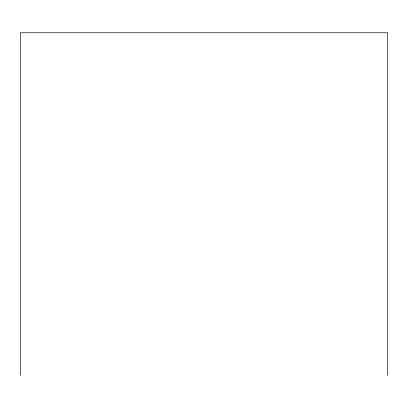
<?xml version="1.0" encoding="UTF-8"?>
<svg xmlns="http://www.w3.org/2000/svg" width="408" height="408" viewBox="0 0 408 408"><rect width="100%" height="100%" fill="white"/><g stroke="black" fill="none" stroke-linecap="round" stroke-linejoin="round"><path stroke-width="0.61" d="M387.6 375.238L387.6 32.762L20.4 32.762L20.4 375.238"/></g></svg>
